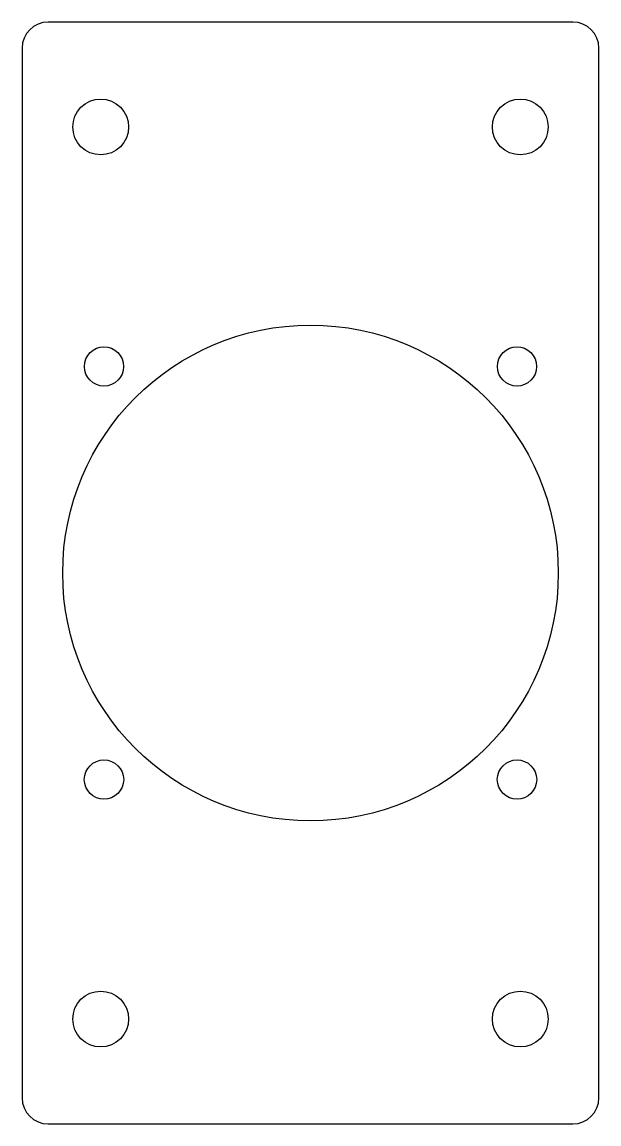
# Model space of a CAD drawing. Extents: x -1.38 to 1.38, y -2.62 to 2.63.
import ezdxf

# ---------------------------------------------------------------- set-up
doc = ezdxf.new("R2010")
doc.units = 0
doc.layers.get('0').update_dxf_attribs({"linetype": 'CONTINUOUS'})

msp = doc.modelspace()

# ---------------------------------------------------------------- linework, layer by layer
at = {"color": 7, "linetype": 'CONTINUOUS'}
for p, q in [((1.25, 2.625), (-1.25, 2.625)), ((-1.375, 2.5), (-1.375, -2.5)), ((1.375, -2.5), (1.375, 2.5)), ((-1.25, -2.625), (1.25, -2.625))]:
    msp.add_line(p, q, dxfattribs=at)
for centre, radius in [((-1, 2.125), 0.133), ((1, 2.125), 0.133), ((0, 0), 1.1811), ((-0.9843, 0.9843), 0.0937), ((0.9843, 0.9843), 0.0937), ((-0.9843, -0.9843), 0.0938), ((0.9843, -0.9843), 0.0938), ((-1, -2.125), 0.133), ((1, -2.125), 0.133)]:
    msp.add_circle(centre, radius, dxfattribs=at)
for centre, start, end in [((-1.25, 2.5), 90, 180), ((1.25, 2.5), 0, 90), ((-1.25, -2.5), 180, 270), ((1.25, -2.5), 270, 0)]:
    msp.add_arc(centre, 0.125, start, end, dxfattribs=at)

doc.saveas('drawing.dxf')
